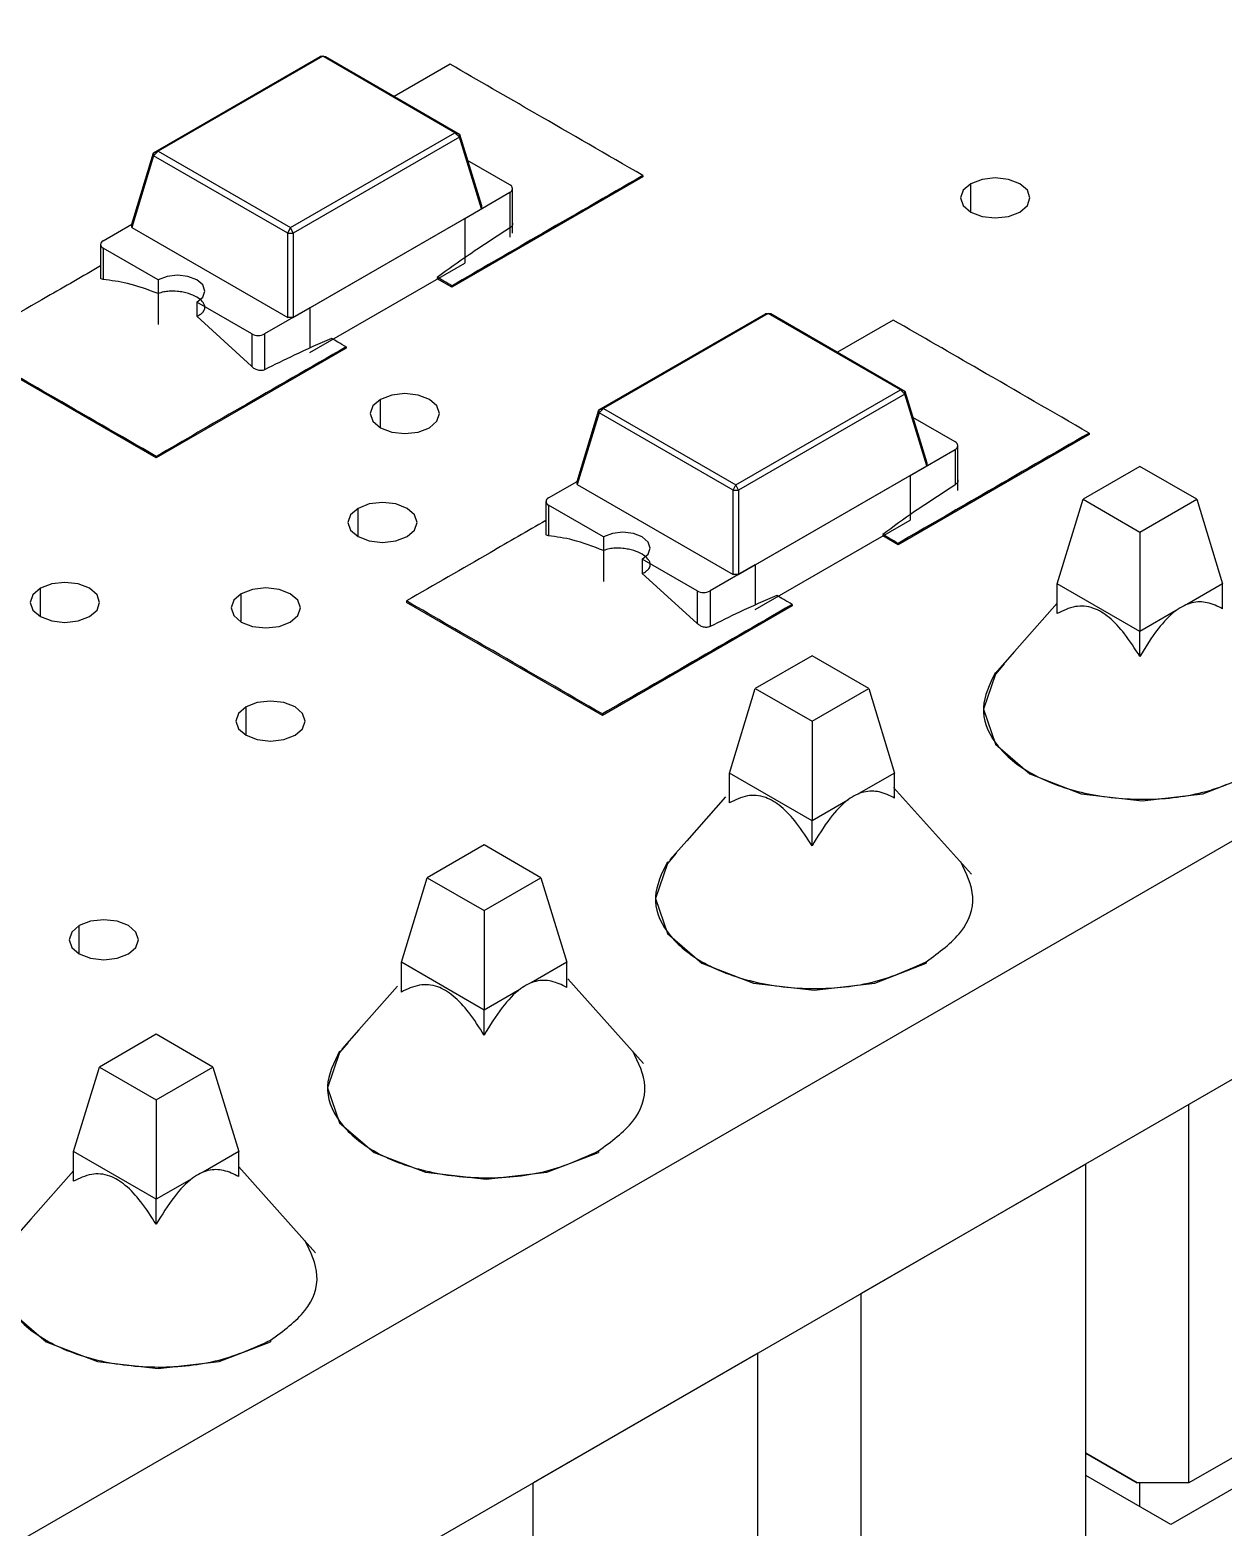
# Model space of a CAD drawing. Header units: millimetres. Extents: x 53 to 380, y 29 to 265.
# Drawn here: x 303.404 to 306.672, y 109.479 to 113.58 of the extents above; entities that cross this region are included whole.
import ezdxf

# ---------------------------------------------------------------- set-up
doc = ezdxf.new("R2010")
doc.units = ezdxf.units.MM

msp = doc.modelspace()

# ---------------------------------------------------------------- linework, layer by layer
at = {"color": 7, "linetype": 'Continuous', "lineweight": 25}
for p, q in [((311.8284, 114.3213), (296.5549, 105.5041)), ((311.8284, 113.6681), (296.5549, 104.8509)), ((304.2058, 113.5079), (303.7552, 113.2478)), ((304.2058, 113.5079), (304.1984, 113.5071)), ((304.568, 113.2988), (304.2058, 113.5079)), ((304.2058, 113.5079), (304.213, 113.5072)), ((303.7425, 113.2439), (304.1984, 113.5071)), ((304.213, 113.5072), (304.5805, 113.2951)), ((304.5547, 113.4862), (304.4019, 113.3981)), ((304.1174, 113.0387), (304.568, 113.2988)), ((304.5807, 113.2867), (304.1248, 113.0235)), ((304.568, 113.2988), (304.5807, 113.2867)), ((304.568, 113.2988), (304.5805, 113.2951)), ((304.5807, 113.2867), (304.5805, 113.2951)), ((304.5805, 113.2951), (304.6403, 113.099)), ((304.6406, 113.0906), (304.5807, 113.2867)), ((303.6827, 113.0478), (303.7425, 113.2439)), ((303.7428, 113.2355), (303.6829, 113.0394)), ((303.7425, 113.2439), (303.7552, 113.2478)), ((303.7425, 113.2439), (303.7428, 113.2355)), ((303.7428, 113.2355), (303.7552, 113.2478)), ((304.1102, 113.0234), (303.7428, 113.2355)), ((303.7552, 113.2478), (304.1174, 113.0387)), ((304.7185, 113.1559), (304.6025, 113.2229)), ((305.0827, 113.1814), (305.0827, 113.1774)), ((305.0827, 113.1774), (304.5594, 112.8753)), ((304.7258, 113.0511), (304.7258, 113.1457)), ((304.5947, 113.0641), (304.7185, 113.1355)), ((304.6403, 113.099), (304.6406, 113.0906)), ((304.7185, 113.1355), (304.7185, 113.013)), ((304.1248, 112.7928), (304.6406, 113.0906)), ((304.1704, 112.8192), (304.5947, 113.0641)), ((304.5947, 113.0641), (304.5947, 112.9416)), ((303.6048, 113.0029), (303.6827, 113.0478)), ((303.6829, 113.0394), (303.6827, 113.0478)), ((303.6829, 113.0394), (304.1102, 112.7927)), ((304.1102, 113.0234), (304.1174, 113.0387)), ((304.1102, 113.0234), (304.1248, 113.0235)), ((304.1102, 112.7927), (304.1102, 113.0234)), ((304.1248, 113.0235), (304.1174, 113.0387)), ((304.1248, 113.0235), (304.1248, 112.7928)), ((304.7258, 113.0232), (304.7258, 113.0504)), ((303.5974, 112.9927), (303.5974, 112.9005)), ((303.755, 112.8957), (303.6048, 112.9824)), ((304.1704, 112.6967), (304.5947, 112.9416)), ((303.755, 112.8957), (303.755, 112.7732)), ((304.5196, 112.9024), (304.5196, 112.8983)), ((304.5594, 112.8753), (304.5196, 112.8983)), ((304.5594, 112.8793), (304.5594, 112.8753)), ((304.0113, 112.7477), (303.8611, 112.8345)), ((303.8611, 112.8345), (303.8611, 112.7959)), ((304.1704, 112.8192), (304.0467, 112.7477)), ((304.1704, 112.8192), (304.1704, 112.709)), ((304.0107, 112.659), (303.8611, 112.7959)), ((304.1248, 112.7928), (304.1102, 112.7927)), ((304.9623, 112.5398), (305.4182, 112.8029)), ((305.4256, 112.8038), (304.975, 112.5437)), ((305.4256, 112.8038), (305.4182, 112.8029)), ((305.7877, 112.5947), (305.4256, 112.8038)), ((305.4256, 112.8038), (305.4327, 112.8031)), ((305.4327, 112.8031), (305.8002, 112.5909)), ((305.7683, 112.7856), (305.6155, 112.6975)), ((303.7497, 112.4079), (303.2217, 112.7127)), ((304.2697, 112.7081), (303.7497, 112.4079)), ((304.2697, 112.7121), (304.2697, 112.7081)), ((305.3372, 112.3346), (305.7877, 112.5947)), ((305.8004, 112.5825), (305.3446, 112.3193)), ((305.7877, 112.5947), (305.8004, 112.5825)), ((305.7877, 112.5947), (305.8002, 112.5909)), ((305.8004, 112.5825), (305.8002, 112.5909)), ((305.8002, 112.5909), (305.8601, 112.3948)), ((305.8603, 112.3864), (305.8004, 112.5825)), ((304.9024, 112.3437), (304.9623, 112.5398)), ((304.9625, 112.5313), (304.9026, 112.3353)), ((304.9623, 112.5398), (304.975, 112.5437)), ((304.9623, 112.5398), (304.9625, 112.5313)), ((304.9625, 112.5313), (304.975, 112.5437)), ((305.33, 112.3192), (304.9625, 112.5313)), ((304.975, 112.5437), (305.3372, 112.3346)), ((305.9382, 112.4518), (305.8223, 112.5187)), ((306.3047, 112.4719), (305.7814, 112.1698)), ((305.9455, 112.3477), (305.9455, 112.4416)), ((306.3047, 112.4759), (306.3047, 112.4719)), ((303.7497, 112.4119), (303.7497, 112.4079)), ((305.8145, 112.3599), (305.9382, 112.4314)), ((305.3446, 112.0887), (305.8603, 112.3864)), ((305.3902, 112.115), (305.8145, 112.3599)), ((305.8145, 112.3599), (305.8145, 112.2375)), ((305.8601, 112.3948), (305.8603, 112.3864)), ((306.4438, 112.3845), (306.2882, 112.2947)), ((306.5994, 112.2947), (306.4438, 112.3845)), ((304.8245, 112.2987), (304.9024, 112.3437)), ((304.9026, 112.3353), (304.9024, 112.3437)), ((304.9026, 112.3353), (305.33, 112.0885)), ((305.33, 112.3192), (305.3372, 112.3346)), ((305.33, 112.3192), (305.3446, 112.3193)), ((305.33, 112.0885), (305.33, 112.3192)), ((305.3446, 112.3193), (305.3372, 112.3346)), ((305.3446, 112.3193), (305.3446, 112.0887)), ((305.9455, 112.3191), (305.9455, 112.347)), ((304.8172, 112.2885), (304.8172, 112.1989)), ((304.9748, 112.1916), (304.8245, 112.2783)), ((306.2175, 112.0632), (306.2882, 112.2947)), ((306.2882, 112.2947), (306.4438, 112.2049)), ((306.4438, 112.2049), (306.5994, 112.2947)), ((306.5994, 112.2947), (306.6701, 112.0632)), ((305.3902, 111.9925), (305.8145, 112.2375)), ((305.7394, 112.1982), (305.7394, 112.1941)), ((306.4438, 112.2049), (306.4438, 111.9325)), ((304.9748, 112.1916), (304.9748, 112.0691)), ((305.7814, 112.1698), (305.7394, 112.1941)), ((305.7814, 112.1738), (305.7814, 112.1698)), ((305.2311, 112.0436), (305.0808, 112.1303)), ((305.0808, 112.1303), (305.0808, 112.0916)), ((305.3902, 112.115), (305.2665, 112.0436)), ((305.3902, 112.115), (305.3902, 112.0052)), ((305.2305, 111.9554), (305.0808, 112.0916)), ((305.3446, 112.0887), (305.33, 112.0885)), ((306.4438, 111.9325), (306.2175, 112.0632)), ((306.2175, 111.9817), (306.2175, 112.0632)), ((306.6701, 112.0632), (306.5724, 112.0068)), ((306.6701, 111.9947), (306.6701, 112.0632)), ((304.4353, 112.0162), (304.4353, 112.0121)), ((304.9718, 111.7024), (304.4353, 112.0121)), ((305.4918, 112.0026), (304.9718, 111.7024)), ((305.4918, 112.0067), (305.4918, 112.0026)), ((306.5415, 111.9889), (306.4438, 111.9325)), ((306.4438, 111.864), (306.4438, 111.9325)), ((305.5458, 111.8661), (305.3902, 111.7763)), ((305.7013, 111.7763), (305.5458, 111.8661)), ((305.3195, 111.5447), (305.3902, 111.7763)), ((305.3902, 111.7763), (305.5458, 111.6865)), ((305.5458, 111.6865), (305.7013, 111.7763)), ((305.7013, 111.7763), (305.772, 111.5447)), ((304.9718, 111.7065), (304.9718, 111.7024)), ((305.5458, 111.6865), (305.5458, 111.4141)), ((305.5458, 111.4141), (305.3195, 111.5447)), ((305.3195, 111.4633), (305.3195, 111.5447)), ((305.772, 111.5447), (305.6743, 111.4883)), ((305.772, 111.4762), (305.772, 111.5447)), ((305.9823, 111.2675), (305.7694, 111.5055)), ((305.6435, 111.4705), (305.5458, 111.4141)), ((305.5458, 111.3456), (305.5458, 111.4141)), ((304.6477, 111.3477), (304.4922, 111.2579)), ((304.8033, 111.2579), (304.6477, 111.3477)), ((304.4215, 111.0263), (304.4922, 111.2579)), ((304.4922, 111.2579), (304.6477, 111.1681)), ((304.6477, 111.1681), (304.8033, 111.2579)), ((304.8033, 111.2579), (304.874, 111.0263)), ((304.6477, 111.1681), (304.6477, 110.8957)), ((304.6477, 110.8957), (304.4215, 111.0263)), ((304.4215, 110.9449), (304.4215, 111.0263)), ((304.874, 111.0263), (304.7763, 110.9699)), ((304.874, 110.9578), (304.874, 111.0263)), ((305.8589, 111.0281), (305.8589, 111.0239)), ((305.0843, 110.7491), (304.8769, 110.9809)), ((307.1933, 110.9923), (306.5781, 110.6372)), ((304.7454, 110.9521), (304.6477, 110.8957)), ((304.6477, 110.8272), (304.6477, 110.8957)), ((303.7497, 110.8292), (303.5942, 110.7394)), ((303.9053, 110.7394), (303.7497, 110.8292)), ((303.5234, 110.5079), (303.5942, 110.7394)), ((303.5942, 110.7394), (303.7497, 110.6496)), ((303.7497, 110.6496), (303.9053, 110.7394)), ((303.9053, 110.7394), (303.976, 110.5079)), ((303.7497, 110.6496), (303.7497, 110.3773)), ((306.5781, 109.6002), (306.5781, 110.6372)), ((303.7497, 110.3773), (303.5234, 110.5079)), ((303.5234, 110.4265), (303.5234, 110.5079)), ((303.976, 110.5079), (303.8783, 110.4515)), ((303.976, 110.4394), (303.976, 110.5079)), ((304.9609, 110.5097), (304.9609, 110.5055)), ((306.2953, 110.4739), (305.6801, 110.1188)), ((306.2953, 109.4369), (306.2953, 110.4739)), ((303.8474, 110.4337), (303.7497, 110.3773)), ((304.1862, 110.2307), (303.976, 110.4657)), ((303.7497, 110.3088), (303.7497, 110.3773)), ((305.6801, 109.0818), (305.6801, 110.1188)), ((304.0628, 109.9912), (304.0628, 109.9871)), ((305.3973, 109.9555), (304.7821, 109.6003)), ((305.3973, 108.9185), (305.3973, 109.9555)), ((307.1933, 109.9553), (306.5781, 109.6002)), ((307.2353, 109.8943), (306.5282, 109.4861)), ((306.2953, 109.6818), (306.4367, 109.6002)), ((306.4367, 109.6002), (306.2953, 109.6818)), ((306.5282, 109.4861), (306.2953, 109.6206)), ((304.7821, 108.5633), (304.7821, 109.6003)), ((306.5781, 109.6002), (306.4367, 109.6002)), ((306.4438, 109.5349), (306.4438, 109.6002))]:
    msp.add_line(p, q, dxfattribs=at)
at = {"color": 8, "linetype": 'Continuous', "lineweight": 25}
for p, q in [((305.9806, 113.0814), (305.9806, 113.159)), ((303.6048, 112.9824), (303.6048, 112.8966)), ((304.0113, 112.7477), (304.0113, 112.6588)), ((304.0467, 112.7477), (304.0467, 112.6492)), ((304.3639, 112.4907), (304.3639, 112.5683)), ((305.9382, 112.4314), (305.9382, 112.3344)), ((304.8245, 112.2783), (304.8245, 112.1949)), ((304.3026, 112.1923), (304.3026, 112.2698)), ((303.4328, 111.9732), (303.4328, 112.0508)), ((303.9827, 111.9582), (303.9827, 112.0358)), ((305.2311, 112.0436), (305.2311, 111.9553)), ((305.2665, 112.0436), (305.2665, 111.9458)), ((303.9958, 111.6482), (303.9958, 111.7257)), ((303.5391, 111.0495), (303.5391, 111.1271))]:
    msp.add_line(p, q, dxfattribs=at)
at = {"color": 7, "linetype": 'Continuous', "lineweight": 25, "flags": 128}
for points in [[(305.9806, 113.159), (305.96, 113.1412), (305.9528, 113.1202), (305.96, 113.0992), (305.9806, 113.0814), (306.0114, 113.0696), (306.0478, 113.0654), (306.0841, 113.0696), (306.115, 113.0814)], [(306.115, 113.0814), (306.1356, 113.0992), (306.1428, 113.1202), (306.1356, 113.1412), (306.115, 113.159), (306.0841, 113.1709), (306.0478, 113.1751), (306.0114, 113.1709), (305.9806, 113.159)], [(303.8611, 112.8345), (303.8773, 112.8485), (303.8831, 112.8651), (303.8773, 112.8817), (303.8611, 112.8957), (303.8368, 112.9051), (303.8081, 112.9084), (303.7794, 112.9051), (303.755, 112.8957)], [(304.3639, 112.5683), (304.3433, 112.5505), (304.336, 112.5295), (304.3433, 112.5085), (304.3639, 112.4907), (304.3947, 112.4789), (304.431, 112.4747), (304.4674, 112.4789), (304.4982, 112.4907)], [(304.4982, 112.4907), (304.5188, 112.5085), (304.526, 112.5295), (304.5188, 112.5505), (304.4982, 112.5683), (304.4674, 112.5802), (304.431, 112.5844), (304.3947, 112.5802), (304.3639, 112.5683)], [(304.4369, 112.1923), (304.4575, 112.2101), (304.4647, 112.2311), (304.4575, 112.252), (304.4369, 112.2698), (304.4061, 112.2817), (304.3697, 112.2859), (304.3334, 112.2817), (304.3026, 112.2698)], [(304.3026, 112.2698), (304.282, 112.252), (304.2747, 112.2311), (304.282, 112.2101), (304.3026, 112.1923), (304.3334, 112.1804), (304.3697, 112.1762), (304.4061, 112.1804), (304.4369, 112.1923)], [(305.0808, 112.1303), (305.0971, 112.1444), (305.1028, 112.1609), (305.0971, 112.1775), (305.0808, 112.1916), (305.0565, 112.2009), (305.0278, 112.2042), (304.9991, 112.2009), (304.9748, 112.1916)], [(303.4328, 112.0508), (303.4122, 112.033), (303.4049, 112.012), (303.4122, 111.991), (303.4328, 111.9732), (303.4636, 111.9613), (303.4999, 111.9571), (303.5363, 111.9613), (303.5671, 111.9732)], [(303.5671, 111.9732), (303.5877, 111.991), (303.5949, 112.012), (303.5877, 112.033), (303.5671, 112.0508), (303.5363, 112.0627), (303.4999, 112.0668), (303.4636, 112.0627), (303.4328, 112.0508)], [(303.9827, 112.0358), (303.9621, 112.018), (303.9549, 111.997), (303.9621, 111.976), (303.9827, 111.9582), (304.0136, 111.9463), (304.0499, 111.9421), (304.0863, 111.9463), (304.1171, 111.9582)], [(304.1171, 111.9582), (304.1377, 111.976), (304.1449, 111.997), (304.1377, 112.018), (304.1171, 112.0358), (304.0863, 112.0476), (304.0499, 112.0518), (304.0136, 112.0476), (303.9827, 112.0358)], [(306.2175, 112.0103), (306.1008, 111.878), (306.0473, 111.8173)], [(306.0719, 111.8437), (306.0482, 111.8157), (306.0151, 111.7197), (306.0482, 111.6237), (306.1424, 111.5424), (306.2833, 111.488), (306.4496, 111.4689), (306.6159, 111.488), (306.7569, 111.5424)], [(303.9958, 111.7257), (303.9752, 111.708), (303.968, 111.687), (303.9752, 111.666), (303.9958, 111.6482), (304.0266, 111.6363), (304.063, 111.6321), (304.0993, 111.6363), (304.1301, 111.6482)], [(304.1301, 111.6482), (304.1507, 111.666), (304.158, 111.687), (304.1507, 111.708), (304.1301, 111.7257), (304.0993, 111.7376), (304.063, 111.7418), (304.0266, 111.7376), (303.9958, 111.7257)], [(305.3085, 111.4794), (305.2028, 111.3595), (305.156, 111.3066)], [(305.1738, 111.3253), (305.1501, 111.2973), (305.1171, 111.2013), (305.1501, 111.1053), (305.2443, 111.0239), (305.3853, 110.9696), (305.5516, 110.9505), (305.7179, 110.9696), (305.8589, 111.0239)], [(303.6735, 111.0495), (303.6941, 111.0673), (303.7013, 111.0883), (303.6941, 111.1093), (303.6735, 111.1271), (303.6426, 111.1389), (303.6063, 111.1431), (303.5699, 111.1389), (303.5391, 111.1271)], [(303.5391, 111.1271), (303.5185, 111.1093), (303.5113, 111.0883), (303.5185, 111.0673), (303.5391, 111.0495), (303.5699, 111.0376), (303.6063, 111.0334), (303.6426, 111.0376), (303.6735, 111.0495)], [(304.4105, 110.961), (304.3048, 110.8411), (304.258, 110.7881)], [(304.2758, 110.8069), (304.2521, 110.7789), (304.219, 110.6829), (304.2521, 110.5869), (304.3463, 110.5055), (304.4873, 110.4511), (304.6536, 110.432), (304.8199, 110.4511), (304.9609, 110.5055)], [(303.5234, 110.455), (303.4067, 110.3227), (303.36, 110.2697)], [(303.3778, 110.2885), (303.3541, 110.2605), (303.321, 110.1645), (303.3541, 110.0685), (303.4483, 109.9871), (303.5893, 109.9327), (303.7556, 109.9136), (303.9219, 109.9327), (304.0628, 109.9871)]]:
    msp.add_lwpolyline(points, dxfattribs=at)
at = {"color": 7, "linetype": 'Continuous', "lineweight": 25}
for centre, radius, start, end in [((304.7146, 113.1457), 0.0109, 290.7835, 69.2165), ((303.6086, 112.9927), 0.0109, 110.7832, 249.217), ((304.029, 112.7818), 0.0384, 242.6096, 297.3902), ((305.9343, 112.4416), 0.0109, 290.7829, 69.2166), ((304.8284, 112.2885), 0.0109, 110.7831, 249.2169), ((305.2488, 112.0777), 0.0384, 242.6095, 297.3905)]:
    msp.add_arc(centre, radius, start, end, dxfattribs=at)
for points, knots in [([(305.0827, 113.1814), (304.9841, 113.2384), (304.8081, 113.3401), (304.6321, 113.4416), (304.5547, 113.4862)], [0, 0, 0, 0, 0.56, 1, 1, 1, 1]), ([(305.0827, 113.1814), (304.985, 113.1251), (304.8106, 113.0245), (304.6361, 112.9237), (304.5594, 112.8793)], [0, 0, 0, 0, 0.56, 1, 1, 1, 1]), ([(304.7185, 113.0377), (304.6813, 113.0138), (304.6148, 112.9709), (304.5488, 112.9233), (304.5196, 112.9024)], [0, 0, 0, 0, 0.559019, 1, 1, 1, 1]), ([(304.7255, 113.0511), (304.7256, 113.0506), (304.7262, 113.0476), (304.724, 113.0425), (304.7203, 113.0393), (304.7185, 113.0377)], [0, 0, 0, 0, 0.0949, 0.546599, 1, 1, 1, 1]), ([(303.5974, 112.9337), (303.5485, 112.9055), (303.4232, 112.8332), (303.298, 112.7608), (303.2217, 112.7167)], [0, 0, 0, 0, 0.391049, 1, 1, 1, 1]), ([(303.6048, 112.8966), (303.6025, 112.897), (303.5983, 112.8977), (303.5979, 112.8997), (303.5978, 112.9006)], [0, 0, 0, 0, 0.546481, 1, 1, 1, 1]), ([(303.755, 112.8581), (303.7267, 112.8687), (303.6752, 112.8879), (303.6266, 112.8939), (303.6048, 112.8966)], [0, 0, 0, 0, 0.5505768, 1, 1, 1, 1]), ([(304.5594, 112.8793), (304.552, 112.8836), (304.5387, 112.8913), (304.5255, 112.899), (304.5196, 112.9024)], [0, 0, 0, 0, 0.560001, 1, 1, 1, 1]), ([(303.8611, 112.7959), (303.865, 112.7978), (303.8724, 112.8014), (303.8806, 112.8095), (303.8839, 112.8184), (303.882, 112.8277), (303.876, 112.8375), (303.8624, 112.8485), (303.8423, 112.8572), (303.8235, 112.862), (303.8055, 112.8647), (303.7872, 112.865), (303.7691, 112.8628), (303.76, 112.8598), (303.755, 112.8581)], [0, 0, 0, 0, 0.076545, 0.143779, 0.249912, 0.31715, 0.381266, 0.499789, 0.617656, 0.681932, 0.749653, 0.847035, 0.916619, 1, 1, 1, 1]), ([(306.3047, 112.4759), (306.2046, 112.5338), (306.0258, 112.6372), (305.8469, 112.7403), (305.7683, 112.7856)], [0, 0, 0, 0, 0.5600001, 1, 1, 1, 1]), ([(304.23, 112.7352), (304.1958, 112.7203), (304.1349, 112.6938), (304.0736, 112.6628), (304.0467, 112.6492)], [0, 0, 0, 0, 0.560913, 1, 1, 1, 1]), ([(304.2697, 112.7121), (304.2623, 112.7164), (304.2491, 112.7241), (304.2358, 112.7318), (304.23, 112.7352)], [0, 0, 0, 0, 0.560001, 1, 1, 1, 1]), ([(303.7497, 112.4119), (303.6512, 112.4689), (303.4752, 112.5706), (303.2991, 112.6721), (303.2217, 112.7167)], [0, 0, 0, 0, 0.56, 1, 1, 1, 1]), ([(304.2697, 112.7121), (304.1727, 112.6561), (303.9993, 112.5562), (303.826, 112.456), (303.7497, 112.4119)], [0, 0, 0, 0, 0.5600001, 1, 1, 1, 1]), ([(304.0467, 112.6492), (304.0436, 112.6482), (304.0373, 112.6461), (304.0265, 112.6484), (304.0173, 112.6529), (304.0129, 112.6569), (304.0107, 112.659)], [0, 0, 0, 0, 0.27899, 0.558712, 0.779158, 1, 1, 1, 1]), ([(306.3047, 112.4759), (306.207, 112.4196), (306.0326, 112.319), (305.8582, 112.2182), (305.7814, 112.1738)], [0, 0, 0, 0, 0.56, 1, 1, 1, 1]), ([(305.9382, 112.3344), (305.9011, 112.3103), (305.8346, 112.2673), (305.7685, 112.2194), (305.7394, 112.1982)], [0, 0, 0, 0, 0.558942, 1, 1, 1, 1]), ([(305.9452, 112.3477), (305.9453, 112.3472), (305.9459, 112.3442), (305.9437, 112.3391), (305.9401, 112.336), (305.9382, 112.3344)], [0, 0, 0, 0, 0.095823, 0.547052, 1, 1, 1, 1]), ([(304.8172, 112.2367), (304.7662, 112.2072), (304.6389, 112.1338), (304.5116, 112.0602), (304.4353, 112.0162)], [0, 0, 0, 0, 0.400874, 1, 1, 1, 1]), ([(304.8245, 112.1949), (304.8222, 112.1953), (304.818, 112.1961), (304.8177, 112.1981), (304.8175, 112.199)], [0, 0, 0, 0, 0.547268, 1, 1, 1, 1]), ([(305.7814, 112.1738), (305.7736, 112.1784), (305.7596, 112.1865), (305.7455, 112.1946), (305.7394, 112.1982)], [0, 0, 0, 0, 0.559998, 1, 1, 1, 1]), ([(304.9748, 112.1543), (304.9465, 112.1652), (304.8951, 112.185), (304.8464, 112.1918), (304.8245, 112.1949)], [0, 0, 0, 0, 0.5510569, 1, 1, 1, 1]), ([(305.0808, 112.0916), (305.0848, 112.0935), (305.0922, 112.0971), (305.1004, 112.1052), (305.1037, 112.1141), (305.1018, 112.1235), (305.0958, 112.1332), (305.0821, 112.1443), (305.0621, 112.1531), (305.0433, 112.158), (305.0259, 112.1606), (305.008, 112.1612), (304.9896, 112.1593), (304.9801, 112.1561), (304.9748, 112.1543)], [0, 0, 0, 0, 0.07653, 0.143757, 0.249906, 0.317103, 0.381204, 0.499776, 0.617373, 0.681715, 0.749639, 0.839786, 0.911185, 1, 1, 1, 1]), ([(304.9718, 111.7065), (304.8716, 111.7643), (304.6928, 111.8677), (304.514, 111.9708), (304.4353, 112.0162)], [0, 0, 0, 0, 0.5600001, 1, 1, 1, 1]), ([(305.4918, 112.0067), (305.3947, 111.9507), (305.2214, 111.8507), (305.048, 111.7505), (304.9718, 111.7065)], [0, 0, 0, 0, 0.5600001, 1, 1, 1, 1]), ([(305.4498, 112.031), (305.4156, 112.0163), (305.3547, 111.9902), (305.2934, 111.9594), (305.2665, 111.9458)], [0, 0, 0, 0, 0.560983, 1, 1, 1, 1]), ([(305.4918, 112.0067), (305.4839, 112.0112), (305.4699, 112.0193), (305.4559, 112.0274), (305.4498, 112.031)], [0, 0, 0, 0, 0.559998, 1, 1, 1, 1]), ([(306.4438, 111.864), (306.4303, 111.8852), (306.4051, 111.9246), (306.3612, 111.9727), (306.3125, 112.0019), (306.2624, 112.0039), (306.2333, 111.9896), (306.2175, 111.9817)], [0, 0, 0, 0, 0.205111, 0.381223, 0.543783, 0.751529, 1, 1, 1, 1]), ([(306.6701, 111.9947), (306.6565, 112.0013), (306.6315, 112.0136), (306.5881, 112.0152), (306.5391, 111.9918), (306.4884, 111.9373), (306.4596, 111.8899), (306.4438, 111.864)], [0, 0, 0, 0, 0.2106665, 0.3902225, 0.5518272, 0.7552457, 1, 1, 1, 1]), ([(305.2665, 111.9458), (305.2633, 111.9448), (305.2571, 111.9427), (305.2463, 111.945), (305.2371, 111.9494), (305.2327, 111.9534), (305.2305, 111.9554)], [0, 0, 0, 0, 0.278997, 0.558714, 0.779148, 1, 1, 1, 1]), ([(306.0482, 111.8199), (306.0324, 111.7881), (306.001, 111.7245), (306.0385, 111.6252), (306.1341, 111.5419), (306.2792, 111.486), (306.449, 111.4668), (306.6224, 111.4848), (306.7121, 111.5259), (306.7569, 111.5465)], [0, 0, 0, 0, 0.142857, 0.285714, 0.428571, 0.571429, 0.714286, 0.857143, 1, 1, 1, 1]), ([(305.5458, 111.3456), (305.5322, 111.3668), (305.5071, 111.4062), (305.4632, 111.4543), (305.4144, 111.4834), (305.3643, 111.4855), (305.3353, 111.4711), (305.3195, 111.4633)], [0, 0, 0, 0, 0.205111, 0.381223, 0.543783, 0.751529, 1, 1, 1, 1]), ([(305.772, 111.4762), (305.7585, 111.4829), (305.7334, 111.4952), (305.69, 111.4968), (305.6411, 111.4734), (305.5904, 111.4189), (305.5615, 111.3715), (305.5458, 111.3456)], [0, 0, 0, 0, 0.210666, 0.390223, 0.551827, 0.755246, 1, 1, 1, 1]), ([(305.1501, 111.3015), (305.1344, 111.2697), (305.1029, 111.2061), (305.1404, 111.1068), (305.2361, 111.0235), (305.3812, 110.9676), (305.551, 110.9484), (305.7244, 110.9664), (305.814, 111.0075), (305.8589, 111.0281)], [0, 0, 0, 0, 0.142857, 0.285714, 0.428571, 0.571429, 0.714286, 0.857143, 1, 1, 1, 1]), ([(305.8589, 111.0281), (305.8942, 111.0539), (305.965, 111.1056), (305.9997, 111.2064), (305.9686, 111.2698), (305.9531, 111.3015)], [0, 0, 0, 0, 0.333333, 0.666666, 1, 1, 1, 1]), ([(304.6477, 110.8272), (304.6342, 110.8484), (304.6091, 110.8878), (304.5651, 110.9359), (304.5164, 110.965), (304.4663, 110.9671), (304.4373, 110.9527), (304.4215, 110.9449)], [0, 0, 0, 0, 0.205111, 0.381223, 0.543783, 0.751529, 1, 1, 1, 1]), ([(304.874, 110.9578), (304.8605, 110.9645), (304.8354, 110.9768), (304.792, 110.9784), (304.7431, 110.955), (304.6924, 110.9005), (304.6635, 110.8531), (304.6477, 110.8272)], [0, 0, 0, 0, 0.2106665, 0.3902225, 0.5518272, 0.7552457, 1, 1, 1, 1]), ([(304.2521, 110.783), (304.2364, 110.7513), (304.2049, 110.6877), (304.2424, 110.5884), (304.3381, 110.5051), (304.4832, 110.4491), (304.653, 110.43), (304.8264, 110.448), (304.916, 110.4891), (304.9609, 110.5097)], [0, 0, 0, 0, 0.142857, 0.285714, 0.428571, 0.571429, 0.714286, 0.857143, 1, 1, 1, 1]), ([(304.9609, 110.5097), (304.9962, 110.5355), (305.0669, 110.5871), (305.1017, 110.688), (305.0706, 110.7514), (305.0551, 110.783)], [0, 0, 0, 0, 0.333333, 0.666666, 1, 1, 1, 1]), ([(303.7497, 110.3088), (303.7362, 110.33), (303.711, 110.3693), (303.6671, 110.4175), (303.6184, 110.4466), (303.5683, 110.4487), (303.5393, 110.4343), (303.5234, 110.4265)], [0, 0, 0, 0, 0.205111, 0.381223, 0.543783, 0.751529, 1, 1, 1, 1]), ([(303.976, 110.4394), (303.9625, 110.4461), (303.9374, 110.4584), (303.894, 110.46), (303.845, 110.4366), (303.7943, 110.3821), (303.7655, 110.3347), (303.7497, 110.3088)], [0, 0, 0, 0, 0.210666, 0.390223, 0.551827, 0.755245, 1, 1, 1, 1]), ([(303.3541, 110.2646), (303.3384, 110.2328), (303.3069, 110.1693), (303.3444, 110.0699), (303.44, 109.9867), (303.5851, 109.9307), (303.755, 109.9116), (303.9283, 109.9296), (304.018, 109.9707), (304.0628, 109.9912)], [0, 0, 0, 0, 0.142857, 0.285714, 0.428571, 0.571429, 0.714286, 0.857143, 1, 1, 1, 1]), ([(304.0628, 109.9912), (304.0982, 110.0171), (304.1689, 110.0687), (304.2037, 110.1696), (304.1726, 110.2329), (304.157, 110.2646)], [0, 0, 0, 0, 0.333333, 0.666666, 1, 1, 1, 1])]:
    msp.add_open_spline(points, degree=3, knots=knots, dxfattribs=at)

doc.saveas('drawing.dxf')
